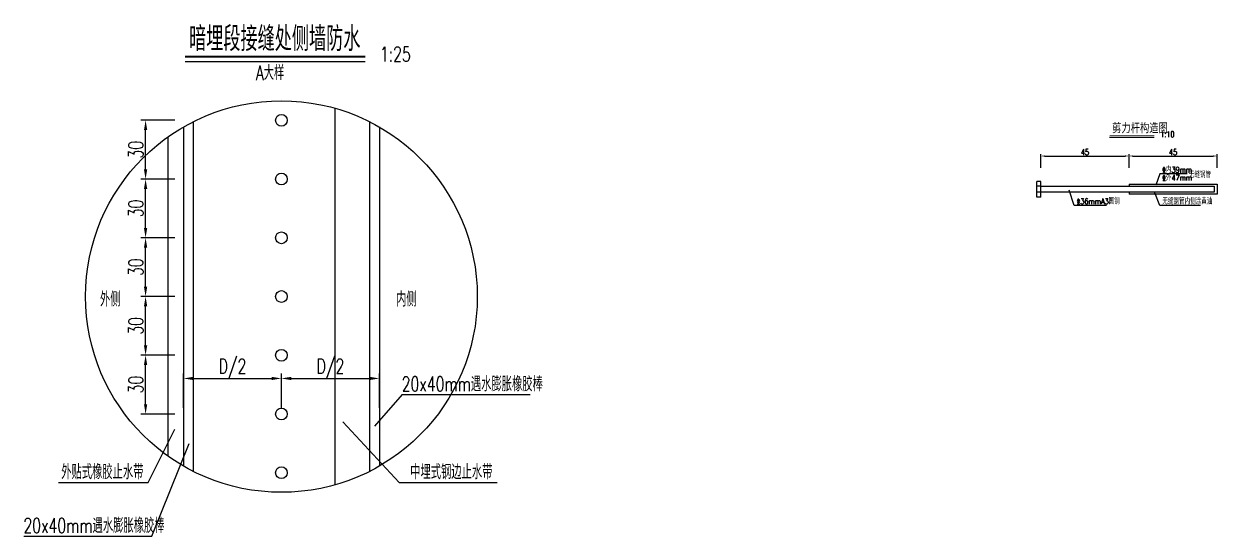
# Model space of a CAD drawing. Header units: millimetres. Extents: x 8201 to 22025, y 2726 to 22564.
# Drawn here: x 19757 to 20366, y 5640 to 5901 of the extents above; entities that cross this region are included whole.
import ezdxf

# ---------------------------------------------------------------- set-up
doc = ezdxf.new("R2010")
doc.units = ezdxf.units.MM
doc.header["$LTSCALE"] = 0.3
doc.header["$MEASUREMENT"] = 0
doc.linetypes.add('ACAD_ISO02W100', pattern=[15, 12, -3])
for name, color, linetype in [('文字', 7, 'Continuous'), ('次轮廓线', 7, 'Continuous'), ('虚线', 2, 'ACAD_ISO02W100'), ('轮廓线', 1, 'Continuous')]:
    doc.layers.add(name, color=color, linetype=linetype)
doc.styles.get("Standard").update_dxf_attribs({"font": 'simplex1.shx', "width": 0.7, "bigfont": 'hztxt.shx'})
doc.dimstyles.new('10', dxfattribs={"dimtxt": 3, "dimasz": 2, "dimexe": 1, "dimexo": 1, "dimgap": 0.5, "dimtad": 1, "dimdec": 1, "dimdsep": 46, "dimtxsty": 'Standard', "dimcen": 0.5, "dimadec": 0, "dimazin": 0, "dimtfac": 1, "dimtdec": 1, "dimtofl": 0, "dimtmove": 2, "dimatfit": 3, "dimfxl": 0, "dimtolj": 1, "dimtzin": 0, "dimarcsym": 0})
doc.dimstyles.new('25', dxfattribs={"dimscale": 2.5, "dimtxt": 3, "dimasz": 2, "dimexe": 1, "dimexo": 1, "dimgap": 0.5, "dimtad": 1, "dimdec": 1, "dimdsep": 46, "dimtxsty": 'Standard', "dimcen": 0.5, "dimadec": 0, "dimazin": 0, "dimtfac": 1, "dimtdec": 1, "dimtofl": 0, "dimtmove": 2, "dimatfit": 3, "dimfxl": 0, "dimtolj": 1, "dimtzin": 0, "dimarcsym": 0})

# ---------------------------------------------------------------- blocks, each defined once
blk = doc.blocks.new('*D44')
at = {"color": 0, "lineweight": -2}
for p, q in [((19834.36, 5732.05), (19816.86, 5732.05)), ((19819.36, 5707.05), (19819.36, 5727.05)), ((19834.36, 5702.05), (19816.86, 5702.05))]:
    blk.add_line(p, q, dxfattribs=at)
at = {"color": 0}
for points in [[(19818.53, 5727.05), (19820.2, 5727.05), (19819.36, 5732.05)], [(19818.53, 5707.05), (19820.2, 5707.05), (19819.36, 5702.05)]]:
    blk.add_solid(points, dxfattribs=at)
at = {"color": 0, "insert": (19814.36, 5717.05), "char_height": 7.5, "attachment_point": 5, "rotation": 90}
blk.add_mtext('\\A1;30', dxfattribs=at)
blk = doc.blocks.new('*D45')
at = {"color": 0, "lineweight": -2}
for p, q in [((19834.36, 5762.05), (19816.86, 5762.05)), ((19819.36, 5737.05), (19819.36, 5757.05)), ((19834.36, 5732.05), (19816.86, 5732.05))]:
    blk.add_line(p, q, dxfattribs=at)
at = {"color": 0}
for points in [[(19818.53, 5757.05), (19820.2, 5757.05), (19819.36, 5762.05)], [(19818.53, 5737.05), (19820.2, 5737.05), (19819.36, 5732.05)]]:
    blk.add_solid(points, dxfattribs=at)
at = {"color": 0, "insert": (19814.36, 5747.05), "char_height": 7.5, "attachment_point": 5, "rotation": 90}
blk.add_mtext('\\A1;30', dxfattribs=at)
blk = doc.blocks.new('*D46')
at = {"color": 0, "lineweight": -2}
for p, q in [((19834.36, 5792.05), (19816.86, 5792.05)), ((19819.36, 5767.05), (19819.36, 5787.05)), ((19834.36, 5762.05), (19816.86, 5762.05))]:
    blk.add_line(p, q, dxfattribs=at)
at = {"color": 0}
for points in [[(19818.53, 5787.05), (19820.2, 5787.05), (19819.36, 5792.05)], [(19818.53, 5767.05), (19820.2, 5767.05), (19819.36, 5762.05)]]:
    blk.add_solid(points, dxfattribs=at)
at = {"color": 0, "insert": (19814.36, 5777.05), "char_height": 7.5, "attachment_point": 5, "rotation": 90}
blk.add_mtext('\\A1;30', dxfattribs=at)
blk = doc.blocks.new('*D47')
at = {"color": 0, "lineweight": -2}
for p, q in [((19834.36, 5822.05), (19816.86, 5822.05)), ((19819.36, 5797.05), (19819.36, 5817.05)), ((19834.36, 5792.05), (19816.86, 5792.05))]:
    blk.add_line(p, q, dxfattribs=at)
at = {"color": 0}
for points in [[(19818.53, 5817.05), (19820.2, 5817.05), (19819.36, 5822.05)], [(19818.53, 5797.05), (19820.2, 5797.05), (19819.36, 5792.05)]]:
    blk.add_solid(points, dxfattribs=at)
at = {"color": 0, "insert": (19814.36, 5807.05), "char_height": 7.5, "attachment_point": 5, "rotation": 90}
blk.add_mtext('\\A1;30', dxfattribs=at)
blk = doc.blocks.new('*D48')
at = {"color": 0, "lineweight": -2}
for p, q in [((19838.73, 5705.21), (19838.73, 5722.71)), ((19888.73, 5705.21), (19888.73, 5722.71)), ((19843.73, 5720.21), (19883.73, 5720.21))]:
    blk.add_line(p, q, dxfattribs=at)
at = {"color": 0}
for points in [[(19843.73, 5721.04), (19843.73, 5719.38), (19838.73, 5720.21)], [(19883.73, 5721.04), (19883.73, 5719.38), (19888.73, 5720.21)]]:
    blk.add_solid(points, dxfattribs=at)
at = {"color": 0, "insert": (19863.73, 5725.21), "char_height": 7.5, "attachment_point": 5}
blk.add_mtext('\\A1;D/2', dxfattribs=at)
blk = doc.blocks.new('*D49')
at = {"color": 0, "lineweight": -2}
for p, q in [((19888.73, 5705.21), (19888.73, 5722.71)), ((19938.73, 5705.21), (19938.73, 5722.71)), ((19893.73, 5720.21), (19933.73, 5720.21))]:
    blk.add_line(p, q, dxfattribs=at)
at = {"color": 0}
for points in [[(19893.73, 5721.04), (19893.73, 5719.38), (19888.73, 5720.21)], [(19933.73, 5721.04), (19933.73, 5719.38), (19938.73, 5720.21)]]:
    blk.add_solid(points, dxfattribs=at)
at = {"color": 0, "insert": (19913.73, 5725.21), "char_height": 7.5, "attachment_point": 5}
blk.add_mtext('\\A1;D/2', dxfattribs=at)
blk = doc.blocks.new('*D54')
at = {"color": 0, "lineweight": -2}
for p, q in [((19834.36, 5852.05), (19816.86, 5852.05)), ((19819.36, 5827.05), (19819.36, 5847.05)), ((19834.36, 5822.05), (19816.86, 5822.05))]:
    blk.add_line(p, q, dxfattribs=at)
at = {"color": 0}
for points in [[(19818.53, 5847.05), (19820.2, 5847.05), (19819.36, 5852.05)], [(19818.53, 5827.05), (19820.2, 5827.05), (19819.36, 5822.05)]]:
    blk.add_solid(points, dxfattribs=at)
at = {"color": 0, "insert": (19814.36, 5837.05), "char_height": 7.5, "attachment_point": 5, "rotation": 90}
blk.add_mtext('\\A1;30', dxfattribs=at)
blk = doc.blocks.new('*D56')
at = {"color": 0, "lineweight": -2}
for p, q in [((20276.5, 5827.82), (20276.5, 5834.82)), ((20278.5, 5833.82), (20319.5, 5833.82)), ((20321.5, 5827.82), (20321.5, 5834.82))]:
    blk.add_line(p, q, dxfattribs=at)
at = {"color": 0}
for points in [[(20278.5, 5834.15), (20278.5, 5833.49), (20276.5, 5833.82)], [(20319.5, 5834.15), (20319.5, 5833.49), (20321.5, 5833.82)]]:
    blk.add_solid(points, dxfattribs=at)
at = {"color": 0, "insert": (20299, 5835.82), "char_height": 3, "attachment_point": 5}
blk.add_mtext('\\A1;45', dxfattribs=at)
blk = doc.blocks.new('*D57')
at = {"color": 0, "lineweight": -2}
for p, q in [((20321.5, 5827.82), (20321.5, 5834.82)), ((20323.5, 5833.82), (20364.5, 5833.82)), ((20366.5, 5827.82), (20366.5, 5834.82))]:
    blk.add_line(p, q, dxfattribs=at)
at = {"color": 0}
for points in [[(20323.5, 5834.15), (20323.5, 5833.49), (20321.5, 5833.82)], [(20364.5, 5834.15), (20364.5, 5833.49), (20366.5, 5833.82)]]:
    blk.add_solid(points, dxfattribs=at)
at = {"color": 0, "insert": (20344, 5835.82), "char_height": 3, "attachment_point": 5}
blk.add_mtext('\\A1;45', dxfattribs=at)

msp = doc.modelspace()

# ---------------------------------------------------------------- linework, layer by layer
for p, q in [((19839.57, 5882.09), (19931.49, 5882.09)), ((20311.55, 5843.42), (20334.38, 5843.42)), ((20337.27, 5824.7), (20335.28, 5818.89)), ((20351.22, 5824.7), (20337.27, 5824.7)), ((20293.57, 5808.57), (20290.98, 5816.46)), ((20337.27, 5808.57), (20334.68, 5814.97)), ((20310.09, 5808.57), (20293.57, 5808.57)), ((20358, 5808.57), (20337.27, 5808.57)), ((19950.37, 5711.97), (19936.3, 5695.78)), ((19950.37, 5711.97), (20015.71, 5711.97)), ((19920.11, 5698.12), (19948.92, 5667.09)), ((19820.66, 5667.09), (19834.23, 5694.31)), ((19822.55, 5639.67), (19841.59, 5687.04)), ((19774.86, 5667.09), (19820.66, 5667.09)), ((19948.92, 5667.09), (19998.83, 5667.09)), ((19757.21, 5639.67), (19822.55, 5639.67))]:
    msp.add_line(p, q)
for points, const_width in [([(19839.57, 5884.59), (19931.49, 5884.59)], 1), ([(20311.55, 5844.42), (20334.38, 5844.42)], 0.4)]:
    msp.add_lwpolyline(points, dxfattribs=dict(const_width=const_width))
for centre, radius in [((19888.73, 5762.05), 100), ((19888.73, 5852.05), 3), ((19888.73, 5822.05), 3), ((19888.73, 5792.05), 3), ((19888.73, 5762.05), 3), ((19888.73, 5732.05), 3), ((19888.73, 5702.05), 3), ((19888.73, 5672.05), 3)]:
    msp.add_circle(centre, radius)
at = {"layer": '次轮廓线'}
for p, q in [((19843.73, 5851.35), (19843.73, 5672.74)), ((19933.73, 5851.35), (19933.73, 5672.74)), ((19838.73, 5848.65), (19838.73, 5675.44)), ((19938.73, 5848.65), (19938.73, 5675.44)), ((20274.5, 5812.86), (20274.5, 5820.86)), ((20276.5, 5820.86), (20274.5, 5820.86)), ((20276.5, 5812.86), (20276.5, 5820.86)), ((20276.5, 5812.86), (20274.5, 5812.86))]:
    msp.add_line(p, q, dxfattribs=at)
at = {"layer": '虚线'}
for p, q in [((20276.5, 5818.36), (20274.5, 5818.36)), ((20276.5, 5815.36), (20274.5, 5815.36))]:
    msp.add_line(p, q, dxfattribs=at)
at = {"layer": '轮廓线'}
for p, q in [((19916.01, 5858.25), (19916.01, 5665.84)), ((19830.73, 5843.51), (19830.73, 5680.59)), ((20321.5, 5819.36), (20366.5, 5819.36)), ((20321.5, 5819.36), (20321.5, 5818.36)), ((20366.5, 5819.36), (20366.5, 5814.36)), ((20276.5, 5818.36), (20365, 5818.36)), ((20365, 5815.36), (20276.5, 5815.36)), ((20321.5, 5815.36), (20321.5, 5814.36)), ((20366.5, 5814.36), (20321.5, 5814.36)), ((20365, 5818.36), (20365, 5815.36))]:
    msp.add_line(p, q, dxfattribs=at)

# ---------------------------------------------------------------- texts
at = {"layer": '文字', "width": 0.7}
for s, height, p in [('暗埋段接缝处侧墙防水', 12.5, (19841.56, 5887.44)), ('1:25', 7.5, (19938.99, 5882.09)), ('A大样', 7.5, (19875.65, 5872.61)), ('剪力杆构造图', 5, (20312.93, 5845.5)), ('1:10', 3, (20337.38, 5843.42)), ('%%131内39mm', 3, (20338.52, 5825.31)), ('无缝钢管', 3, (20352.03, 5822.78)), ('%%131外47mm', 3, (20338.52, 5821.25)), ('%%13136mmA3圆钢', 3, (20294.82, 5809.18)), ('无缝钢管内侧涂黄油', 3, (20338.52, 5809.18)), ('外侧', 7.5, (19796.08, 5756.94)), ('内侧', 7.5, (19947.25, 5756.94)), ('20x40mm遇水膨胀橡胶棒', 7.5, (19950.13, 5713.63)), ('外贴式橡胶止水带', 7.5, (19776.3, 5668.74)), ('中埋式钢边止水带', 7.5, (19954.46, 5668.74)), ('20x40mm遇水膨胀橡胶棒', 7.5, (19756.97, 5641.32))]:
    msp.add_text(s, height=height, dxfattribs=at).set_placement(p)

# ---------------------------------------------------------------- dimensions: what is measured, and where the dimension line sits
for base, p1, p2, picture, middle in [((19819.36, 5852.05), (19888.73, 5822.05), (19888.73, 5852.05), '*D54', (19814.36, 5837.05)), ((19819.36, 5822.05), (19888.73, 5792.05), (19888.73, 5822.05), '*D47', (19814.36, 5807.05)), ((19819.36, 5792.05), (19888.73, 5762.05), (19888.73, 5792.05), '*D46', (19814.36, 5777.05)), ((19819.36, 5762.05), (19888.73, 5732.05), (19888.73, 5762.05), '*D45', (19814.36, 5747.05)), ((19819.36, 5732.05), (19888.73, 5702.05), (19888.73, 5732.05), '*D44', (19814.36, 5717.05))]:
    dim = msp.add_linear_dim(base=base, p1=p1, p2=p2, angle=90, dimstyle='25')
    dim.commit()
    dim.dimension.update_dxf_attribs({"geometry": picture, "text_midpoint": middle})
for base, p1, p2, picture, middle in [((20321.5, 5833.82), (20276.5, 5820.86), (20321.5, 5819.36), '*D56', (20299, 5835.82)), ((20366.5, 5833.82), (20321.5, 5819.36), (20366.5, 5819.36), '*D57', (20344, 5835.82))]:
    dim = msp.add_linear_dim(base=base, p1=p1, p2=p2, dimstyle='10')
    dim.commit()
    dim.dimension.update_dxf_attribs({"geometry": picture, "text_midpoint": middle})
for base, p1, p2, picture, middle in [((19888.73, 5720.21), (19838.73, 5675.44), (19888.73, 5702.05), '*D48', (19863.73, 5725.21)), ((19938.73, 5720.21), (19888.73, 5702.05), (19938.73, 5675.44), '*D49', (19913.73, 5725.21))]:
    dim = msp.add_linear_dim(base=base, p1=p1, p2=p2, text='D/2', dimstyle='25')
    dim.commit()
    dim.dimension.update_dxf_attribs({"geometry": picture, "text_midpoint": middle})

doc.saveas('drawing.dxf')
